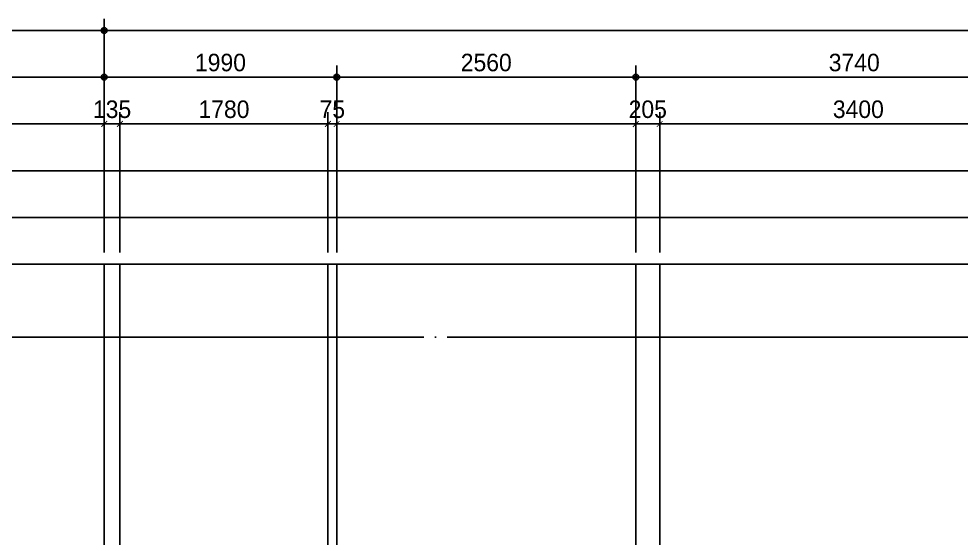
# Model space of a CAD drawing. Header units: millimetres. Extents: x 0 to 92204, y -190080 to 23760.
# Drawn here: x 4497 to 12563, y -141179 to -136733 of the extents above; entities that cross this region are included whole.
import ezdxf

# ---------------------------------------------------------------- set-up
doc = ezdxf.new("R2010")
doc.units = ezdxf.units.MM
doc.header["$LTSCALE"] = 100
doc.linetypes.add('AUDIT_D_220706163347-0', pattern=[0])
doc.linetypes.add('CEN', pattern=[62, 60, -1, 0, -1])
doc.layers.get('defpoints').update_dxf_attribs({"color": 139})
for name, color, linetype in [('AA-XXXX-DIMS', 7, 'Continuous'), ('CEN_CON', 1, 'CEN'), ('DIM', 7, 'AUDIT_D_220706163347-0')]:
    doc.layers.add(name, color=color, linetype=linetype)
doc.layers.add('AA-XXXX-MC', color=153, linetype='AUDIT_D_220706163347-0', plot=False)
doc.styles.add('HAUD01', font='Dotum.ttf')
doc.styles.add('맑은고딕', font='malgun.ttf', dxfattribs={"width": 0.9})
doc.dimstyles.new('DIM-50', dxfattribs={"dimscale": 50, "dimtxt": 3, "dimasz": 1, "dimexe": 2, "dimexo": 2, "dimgap": 1, "dimtad": 1, "dimdec": 0, "dimzin": 0, "dimdsep": 46, "dimtxsty": '맑은고딕', "dimblk1": 'DIMDOT', "dimblk2": 'DIMDOT', "dimsah": 1, "dimcen": 0.09, "dimdle": 2, "dimclrd": 7, "dimclre": 7, "dimclrt": 3, "dimadec": 0, "dimazin": 0, "dimtfac": 1, "dimtdec": 0, "dimtix": 1, "dimtmove": 2, "dimatfit": 3, "dimldrblk": 'DIMDOT', "dimfxl": 1, "dimtolj": 1, "dimtzin": 0, "dimarcsym": 0})
doc.dimstyles.new('MCDIM-50', dxfattribs={"dimscale": 50, "dimtxt": 3, "dimasz": 1, "dimexe": 2, "dimexo": 2, "dimgap": 1, "dimtad": 1, "dimdec": 0, "dimzin": 0, "dimdsep": 46, "dimtxsty": '맑은고딕', "dimblk1": 'ARCHTICK', "dimblk2": 'ARCHTICK', "dimsah": 1, "dimcen": 0.09, "dimdle": 2, "dimclrd": 7, "dimclre": 7, "dimclrt": 3, "dimadec": 0, "dimazin": 0, "dimtfac": 1, "dimtdec": 0, "dimtix": 1, "dimtmove": 2, "dimatfit": 3, "dimldrblk": 'ARCHTICK', "dimfxl": 1, "dimtolj": 1, "dimtzin": 0, "dimarcsym": 0})

# ---------------------------------------------------------------- blocks, each defined once
blk = doc.blocks.new('DIMDOT')
at = {"layer": 'AA-XXXX-DIMS'}
for p, q in [((-1.5, 0), (1.5, 0)), ((0, -1.5), (0, 1.5))]:
    blk.add_line(p, q, dxfattribs=at)
for radius in [0.5, 0.25]:
    blk.add_circle((0, 0), radius, dxfattribs=at)
blk = doc.blocks.new('*D2675')
at = {"layer": 'defpoints', "color": 0, "transparency": 16777216}
for p in [(7218, -160993), (5228, -162593), (7218, -162593)]:
    blk.add_point(p, dxfattribs=at)
at = {"layer": 'DIM', "color": 7, "lineweight": -2, "transparency": 16777216}
for p, q in [((5228, -162493), (5228, -160893)), ((7218, -162493), (7218, -160893)), ((5278, -160993), (7168, -160993))]:
    blk.add_line(p, q, dxfattribs=at)
at = {"layer": 'DIM', "color": 7, "lineweight": -2, "transparency": 16777216, "xscale": 50, "yscale": 50, "zscale": 50, "rotation": 180}
blk.add_blockref('DIMDOT', (5228, -160993), dxfattribs=at)
at = {"layer": 'DIM', "color": 7, "lineweight": -2, "transparency": 16777216, "xscale": 50, "yscale": 50, "zscale": 50}
blk.add_blockref('DIMDOT', (7218, -160993), dxfattribs=at)
at = {"layer": 'DIM', "color": 3, "transparency": 16777216, "insert": (6223, -160867.9), "char_height": 150, "attachment_point": 5, "style": 'HAUD01'}
blk.add_mtext('\\A1;1990', dxfattribs=at)
blk = doc.blocks.new('*D2676')
at = {"layer": 'defpoints', "color": 0, "transparency": 16777216}
for p in [(9778, -160993), (7218, -162593), (9778, -162593)]:
    blk.add_point(p, dxfattribs=at)
at = {"layer": 'DIM', "color": 7, "lineweight": -2, "transparency": 16777216}
for p, q in [((7218, -162493), (7218, -160893)), ((9778, -162493), (9778, -160893)), ((7268, -160993), (9728, -160993))]:
    blk.add_line(p, q, dxfattribs=at)
at = {"layer": 'DIM', "color": 7, "lineweight": -2, "transparency": 16777216, "xscale": 50, "yscale": 50, "zscale": 50, "rotation": 180}
blk.add_blockref('DIMDOT', (7218, -160993), dxfattribs=at)
at = {"layer": 'DIM', "color": 7, "lineweight": -2, "transparency": 16777216, "xscale": 50, "yscale": 50, "zscale": 50}
blk.add_blockref('DIMDOT', (9778, -160993), dxfattribs=at)
at = {"layer": 'DIM', "color": 3, "transparency": 16777216, "insert": (8498, -160867.9), "char_height": 150, "attachment_point": 5, "style": 'HAUD01'}
blk.add_mtext('\\A1;2560', dxfattribs=at)
blk = doc.blocks.new('*D2677')
at = {"layer": 'defpoints', "color": 0, "transparency": 16777216}
for p in [(13518, -160993), (9778, -162593), (13518, -162593)]:
    blk.add_point(p, dxfattribs=at)
at = {"layer": 'DIM', "color": 7, "lineweight": -2, "transparency": 16777216}
for p, q in [((9778, -162493), (9778, -160893)), ((13518, -162493), (13518, -160893)), ((9828, -160993), (13468, -160993))]:
    blk.add_line(p, q, dxfattribs=at)
at = {"layer": 'DIM', "color": 7, "lineweight": -2, "transparency": 16777216, "xscale": 50, "yscale": 50, "zscale": 50, "rotation": 180}
blk.add_blockref('DIMDOT', (9778, -160993), dxfattribs=at)
at = {"layer": 'DIM', "color": 7, "lineweight": -2, "transparency": 16777216, "xscale": 50, "yscale": 50, "zscale": 50}
blk.add_blockref('DIMDOT', (13518, -160993), dxfattribs=at)
at = {"layer": 'DIM', "color": 3, "transparency": 16777216, "insert": (11648, -160867.9), "char_height": 150, "attachment_point": 5, "style": 'HAUD01'}
blk.add_mtext('\\A1;3740', dxfattribs=at)
blk = doc.blocks.new('*D2687')
at = {"layer": 'defpoints', "color": 0, "transparency": 16777216}
for p in [(30488, -160593), (5228, -162593), (30488, -162593)]:
    blk.add_point(p, dxfattribs=at)
at = {"layer": 'DIM', "color": 7, "lineweight": -2, "transparency": 16777216}
for p, q in [((5228, -162493), (5228, -160493)), ((30488, -162493), (30488, -160493)), ((5278, -160593), (30438, -160593))]:
    blk.add_line(p, q, dxfattribs=at)
at = {"layer": 'DIM', "color": 7, "lineweight": -2, "transparency": 16777216, "xscale": 50, "yscale": 50, "zscale": 50, "rotation": 180}
blk.add_blockref('DIMDOT', (5228, -160593), dxfattribs=at)
at = {"layer": 'DIM', "color": 7, "lineweight": -2, "transparency": 16777216, "xscale": 50, "yscale": 50, "zscale": 50}
blk.add_blockref('DIMDOT', (30488, -160593), dxfattribs=at)
at = {"layer": 'DIM', "color": 3, "transparency": 16777216, "insert": (17858, -160467.9), "char_height": 150, "attachment_point": 5, "style": 'HAUD01'}
blk.add_mtext('\\A1;25260', dxfattribs=at)
blk = doc.blocks.new('_ArchTick')
at = {"color": 0, "linetype": 'ByBlock', "const_width": 0.15}
blk.add_lwpolyline([(-0.5, -0.5), (0.5, 0.5)], dxfattribs=at)
blk = doc.blocks.new('*D2688')
at = {"layer": 'defpoints', "color": 0, "linetype": 'ByBlock', "transparency": 16777216}
for p in [(5363, -161393), (5228, -162593), (5363, -162593)]:
    blk.add_point(p, dxfattribs=at)
at = {"layer": 'DIM', "color": 7, "linetype": 'ByBlock', "lineweight": -2, "transparency": 16777216}
for p, q in [((5228, -162493), (5228, -161293)), ((5363, -162493), (5363, -161293)), ((5228, -161393), (5178, -161393)), ((5228, -161393), (5363, -161393)), ((5363, -161393), (5413, -161393))]:
    blk.add_line(p, q, dxfattribs=at)
at = {"layer": 'DIM', "color": 7, "linetype": 'ByBlock', "lineweight": -2, "transparency": 16777216, "xscale": 50, "yscale": 50, "zscale": 50}
blk.add_blockref('_ArchTick', (5228, -161393), dxfattribs=at)
at = {"layer": 'DIM', "color": 7, "linetype": 'ByBlock', "lineweight": -2, "transparency": 16777216, "xscale": 50, "yscale": 50, "zscale": 50, "rotation": 180}
blk.add_blockref('_ArchTick', (5363, -161393), dxfattribs=at)
at = {"layer": 'DIM', "color": 3, "linetype": 'ByBlock', "transparency": 16777216, "insert": (5295.5, -161267.9), "char_height": 150, "attachment_point": 5, "style": 'HAUD01'}
blk.add_mtext('\\A1;135', dxfattribs=at)
blk = doc.blocks.new('*D2689')
at = {"layer": 'defpoints', "color": 0, "linetype": 'ByBlock', "transparency": 16777216}
for p in [(7143, -161393), (5363, -162593), (7143, -162593)]:
    blk.add_point(p, dxfattribs=at)
at = {"layer": 'DIM', "color": 7, "linetype": 'ByBlock', "lineweight": -2, "transparency": 16777216}
for p, q in [((5363, -162493), (5363, -161293)), ((7143, -162493), (7143, -161293)), ((5263, -161393), (7243, -161393))]:
    blk.add_line(p, q, dxfattribs=at)
at = {"layer": 'DIM', "color": 7, "linetype": 'ByBlock', "lineweight": -2, "transparency": 16777216, "xscale": 50, "yscale": 50, "zscale": 50, "rotation": 180}
blk.add_blockref('_ArchTick', (5363, -161393), dxfattribs=at)
at = {"layer": 'DIM', "color": 7, "linetype": 'ByBlock', "lineweight": -2, "transparency": 16777216, "xscale": 50, "yscale": 50, "zscale": 50}
blk.add_blockref('_ArchTick', (7143, -161393), dxfattribs=at)
at = {"layer": 'DIM', "color": 3, "linetype": 'ByBlock', "transparency": 16777216, "insert": (6253, -161267.9), "char_height": 150, "attachment_point": 5, "style": 'HAUD01'}
blk.add_mtext('\\A1;1780', dxfattribs=at)
blk = doc.blocks.new('*D2690')
at = {"layer": 'defpoints', "color": 0, "linetype": 'ByBlock', "transparency": 16777216}
for p in [(7218, -161393), (7143, -162593), (7218, -162593)]:
    blk.add_point(p, dxfattribs=at)
at = {"layer": 'DIM', "color": 7, "linetype": 'ByBlock', "lineweight": -2, "transparency": 16777216}
for p, q in [((7143, -162493), (7143, -161293)), ((7218, -162493), (7218, -161293)), ((7143, -161393), (7093, -161393)), ((7143, -161393), (7218, -161393)), ((7218, -161393), (7268, -161393))]:
    blk.add_line(p, q, dxfattribs=at)
at = {"layer": 'DIM', "color": 7, "linetype": 'ByBlock', "lineweight": -2, "transparency": 16777216, "xscale": 50, "yscale": 50, "zscale": 50}
blk.add_blockref('_ArchTick', (7143, -161393), dxfattribs=at)
at = {"layer": 'DIM', "color": 7, "linetype": 'ByBlock', "lineweight": -2, "transparency": 16777216, "xscale": 50, "yscale": 50, "zscale": 50, "rotation": 180}
blk.add_blockref('_ArchTick', (7218, -161393), dxfattribs=at)
at = {"layer": 'DIM', "color": 3, "linetype": 'ByBlock', "transparency": 16777216, "insert": (7180.5, -161267.9), "char_height": 150, "attachment_point": 5, "style": 'HAUD01'}
blk.add_mtext('\\A1;75', dxfattribs=at)
blk = doc.blocks.new('*D2691')
at = {"layer": 'defpoints', "color": 0, "linetype": 'ByBlock', "transparency": 16777216}
for p in [(9983, -161393), (9778, -162593), (9983, -162593)]:
    blk.add_point(p, dxfattribs=at)
at = {"layer": 'DIM', "color": 7, "linetype": 'ByBlock', "lineweight": -2, "transparency": 16777216}
for p, q in [((9778, -162493), (9778, -161293)), ((9983, -162493), (9983, -161293)), ((9778, -161393), (9728, -161393)), ((9778, -161393), (9983, -161393)), ((9983, -161393), (10033, -161393))]:
    blk.add_line(p, q, dxfattribs=at)
at = {"layer": 'DIM', "color": 7, "linetype": 'ByBlock', "lineweight": -2, "transparency": 16777216, "xscale": 50, "yscale": 50, "zscale": 50}
blk.add_blockref('_ArchTick', (9778, -161393), dxfattribs=at)
at = {"layer": 'DIM', "color": 7, "linetype": 'ByBlock', "lineweight": -2, "transparency": 16777216, "xscale": 50, "yscale": 50, "zscale": 50, "rotation": 180}
blk.add_blockref('_ArchTick', (9983, -161393), dxfattribs=at)
at = {"layer": 'DIM', "color": 3, "linetype": 'ByBlock', "transparency": 16777216, "insert": (9880.5, -161267.9), "char_height": 150, "attachment_point": 5, "style": 'HAUD01'}
blk.add_mtext('\\A1;205', dxfattribs=at)
blk = doc.blocks.new('*D2692')
at = {"layer": 'defpoints', "color": 0, "linetype": 'ByBlock', "transparency": 16777216}
for p in [(13383, -161393), (9983, -162593), (13383, -162593)]:
    blk.add_point(p, dxfattribs=at)
at = {"layer": 'DIM', "color": 7, "linetype": 'ByBlock', "lineweight": -2, "transparency": 16777216}
for p, q in [((9983, -162493), (9983, -161293)), ((13383, -162493), (13383, -161293)), ((9883, -161393), (13483, -161393))]:
    blk.add_line(p, q, dxfattribs=at)
at = {"layer": 'DIM', "color": 7, "linetype": 'ByBlock', "lineweight": -2, "transparency": 16777216, "xscale": 50, "yscale": 50, "zscale": 50, "rotation": 180}
blk.add_blockref('_ArchTick', (9983, -161393), dxfattribs=at)
at = {"layer": 'DIM', "color": 7, "linetype": 'ByBlock', "lineweight": -2, "transparency": 16777216, "xscale": 50, "yscale": 50, "zscale": 50}
blk.add_blockref('_ArchTick', (13383, -161393), dxfattribs=at)
at = {"layer": 'DIM', "color": 3, "linetype": 'ByBlock', "transparency": 16777216, "insert": (11683, -161267.9), "char_height": 150, "attachment_point": 5, "style": 'HAUD01'}
blk.add_mtext('\\A1;3400', dxfattribs=at)
blk = doc.blocks.new('DIM-1108')
at = {"layer": 'DIM'}
for base, p1, p2, picture, middle in [((30488, -160593), (5228, -162593), (30488, -162593), '*D2687', (17858, -160467.9)), ((7218, -160993), (5228, -162593), (7218, -162593), '*D2675', (6223, -160867.9)), ((9778, -160993), (7218, -162593), (9778, -162593), '*D2676', (8498, -160867.9)), ((13518, -160993), (9778, -162593), (13518, -162593), '*D2677', (11648, -160867.9))]:
    dim = blk.add_linear_dim(base=base, p1=p1, p2=p2, dimstyle='DIM-50', override={"dimscale": 50, "dimtxsty": 'HAUD01'}, dxfattribs=at)
    dim.commit()
    dim.dimension.update_dxf_attribs({"geometry": picture, "text_midpoint": middle})
at = {"layer": 'DIM', "linetype": 'ByBlock'}
for base, p1, p2, picture, middle in [((5363, -161393), (5228, -162593), (5363, -162593), '*D2688', (5295.5, -161267.9)), ((7143, -161393), (5363, -162593), (7143, -162593), '*D2689', (6253, -161267.9)), ((7218, -161393), (7143, -162593), (7218, -162593), '*D2690', (7180.5, -161267.9)), ((9983, -161393), (9778, -162593), (9983, -162593), '*D2691', (9880.5, -161267.9)), ((13383, -161393), (9983, -162593), (13383, -162593), '*D2692', (11683, -161267.9))]:
    dim = blk.add_linear_dim(base=base, p1=p1, p2=p2, dimstyle='MCDIM-50', override={"dimtxsty": 'HAUD01'}, dxfattribs=at)
    dim.commit()
    dim.dimension.update_dxf_attribs({"geometry": picture, "text_midpoint": middle})

msp = doc.modelspace()

# ---------------------------------------------------------------- linework, layer by layer
at = {"layer": 'AA-XXXX-MC'}
for p, q in [((5363, -141623), (5363, -138833)), ((7143, -141623), (7143, -138833)), ((9983, -141623), (9983, -138833))]:
    msp.add_line(p, q, dxfattribs=at)
at = {"layer": 'CEN_CON'}
for p, q in [((5228, -141623), (5228, -138833)), ((7218, -141623), (7218, -138833)), ((9778, -141623), (9778, -138833)), ((14163, -139458), (3576.9, -139458))]:
    msp.add_line(p, q, dxfattribs=at)
at = {"layer": 'defpoints'}
for points in [[(1576.9, -136833), (37093, -136833), (37093, -154558), (1576.9, -154558)], [(1976.9, -137233), (36693, -137233), (36693, -154158), (1976.9, -154158)], [(2376.9, -137633), (36293, -137633), (36293, -153758), (2376.9, -153758)], [(2776.9, -138033), (35893, -138033), (35893, -153358), (2776.9, -153358)], [(3176.9, -138433), (35493, -138433), (35493, -152958), (3176.9, -152958)], [(3576.9, -138833), (35093, -138833), (35093, -152558), (3576.9, -152558)]]:
    msp.add_lwpolyline(points, close=True, dxfattribs=at)

# ---------------------------------------------------------------- block references
msp.add_blockref('DIM-1108', (0, 23760))

doc.saveas('drawing.dxf')
